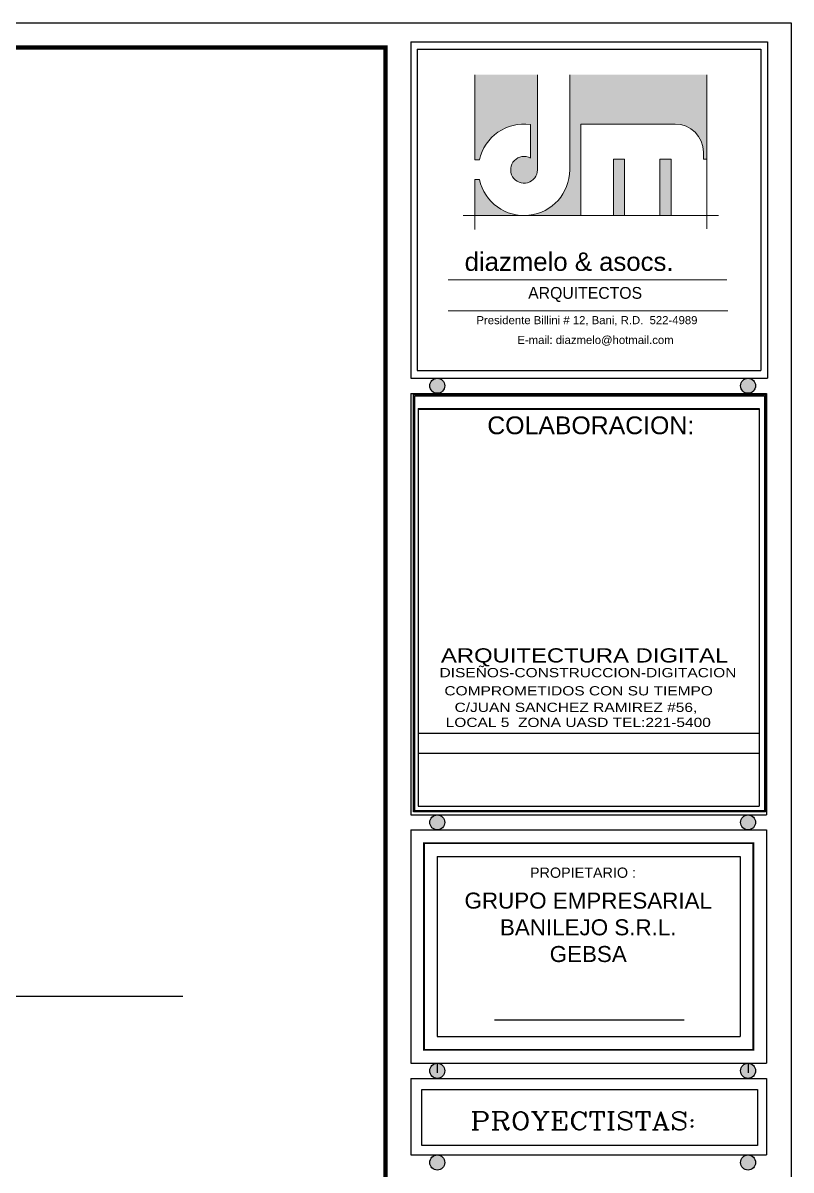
# Model space of a CAD drawing. Header units: feet. Extents: x -417 to 46, y -646 to -218.
# Drawn here: x -61.33 to -47.75, y -342.53 to -322.25 of the extents above; entities that cross this region are included whole.
import ezdxf
from ezdxf.enums import TextEntityAlignment as Align

# ---------------------------------------------------------------- set-up
doc = ezdxf.new("R2010")
doc.units = ezdxf.units.FT
doc.header["$MEASUREMENT"] = 0
for name, color, linetype in [('HOJA', 7, 'Continuous'), ('MARCO', 7, 'Continuous'), ('TARGETA', 7, 'Continuous'), ('textos', 7, 'Continuous'), ('TEXXT', 8, 'Continuous')]:
    doc.layers.add(name, color=color, linetype=linetype)
doc.layers.add('TEXTO', color=7, linetype='Continuous', lineweight=5)
doc.styles.add('DAMIAN', font='arial.ttf', dxfattribs={"height": 0.12})
doc.styles.get("Standard").update_dxf_attribs({"font": 'arial.ttf', "height": 0.115})
doc.styles.add('TITTEXTM', font='romanc.shx')

# ---------------------------------------------------------------- blocks, each defined once
blk = doc.blocks.new('A$C6FFE63EF')
at = {"layer": 'TEXTO', "ltscale": 0.05}
h = blk.add_hatch(color=256, dxfattribs=at)
h.paths.add_polyline_path([(1.319, 2.87), (1.319, 2.479, 3.622679), (1.401, 2.342), (1.401, 3.449), (0.672, 3.449), (0.672, 2.457), (0.725, 2.457, -0.391497)])
h.paths.add_polyline_path([(1.246, 1.809, -0.351969), (0.725, 2.227), (0.672, 2.227), (0.672, 1.809)])
h.paths.add_polyline_path([(1.91, 2.875), (3.008, 2.875, -0.414214), (3.336, 2.547), (3.336, 2.466), (3.377, 2.466), (3.377, 3.449), (1.779, 3.449), (1.779, 2.342, -0.414214), (1.246, 1.809), (1.91, 1.809)])
h.paths.add_polyline_path([(2.418, 2.465), (2.287, 2.465), (2.287, 1.809), (2.418, 1.809)], flags=17)
h.paths.add_polyline_path([(2.959, 2.465), (2.828, 2.465), (2.828, 1.809), (2.959, 1.809)], flags=17)
for p, q in [((0.671, 2.456), (0.671, 3.448)), ((1.401, 2.341), (1.401, 3.448)), ((1.778, 2.341), (1.778, 3.448)), ((3.377, 2.465), (3.377, 3.448)), ((1.319, 2.479), (1.319, 2.869)), ((1.909, 1.808), (1.909, 2.874)), ((1.909, 2.874), (3.008, 2.874)), ((3.336, 2.546), (3.336, 2.465)), ((0.725, 2.456), (0.671, 2.456)), ((2.287, 1.808), (2.287, 2.464)), ((2.287, 2.464), (2.418, 2.464)), ((2.418, 1.808), (2.418, 2.464)), ((2.828, 1.808), (2.828, 2.464)), ((2.828, 2.464), (2.959, 2.464)), ((2.959, 1.808), (2.959, 2.464)), ((3.336, 2.465), (3.377, 2.465)), ((3.377, 2.465), (3.377, 1.653)), ((0.671, 1.808), (0.671, 2.227)), ((0.725, 2.227), (0.671, 2.227)), ((0.534, 1.808), (3.512, 1.808)), ((0.671, 1.808), (0.671, 1.647)), ((0.362, 1.057), (3.61, 1.057)), ((0.362, 0.698), (3.622, 0.698))]:
    blk.add_line(p, q, dxfattribs=at)
for centre, radius, start, end in [((1.245, 2.341), 0.533, 82.0412, 167.5619), ((3.008, 2.546), 0.328, 0, 90), ((1.245, 2.341), 0.156, 61.7263, 0), ((1.245, 2.341), 0.533, 192.4381, 0)]:
    blk.add_arc(centre, radius, start, end, dxfattribs=at)
at = {"layer": 'TEXTO', "ltscale": 0.3, "width": 13.01141, "attachment_point": 1}
for s, insert, char_height in [('{\\fSwis721 Blk BT|b0|i0|c0|p34;diazmelo & asocs.}', (0.552, 1.378), 0.21489), ('{\\fComic Sans MS|b0|i0|c0|p66;ARQUITECTOS}', (1.293, 0.975), 0.13753), ('{\\fArial|b0|i0|c0|p34;Presidente Billini # 12, Bani, R.D.  522-4989}', (0.69, 0.636), 0.09455), ('{\\fArial|b0|i0|c0|p34;E-mail: diazmelo@hotmail.com}', (1.167, 0.405), 0.09455)]:
    blk.add_mtext(s, dxfattribs=dict(at, insert=insert, char_height=char_height))

msp = doc.modelspace()

# ---------------------------------------------------------------- hatches: boundary and pattern name
at = {"layer": 'textos'}
h = msp.add_hatch(color=7, dxfattribs=at)
h.paths.add_polyline_path([(-53.8747, -328.6622, 1), (-54.141, -328.6622, 1)])
h.paths.add_polyline_path([(-48.38, -328.6622, 1), (-48.6463, -328.6622, 1)])
h = msp.add_hatch(color=7, dxfattribs=at)
h.paths.add_polyline_path([(-53.8747, -336.3808, 1), (-54.141, -336.3808, 1)])
h.paths.add_polyline_path([(-48.38, -336.3808, 1), (-48.6463, -336.3808, 1)])
h = msp.add_hatch(color=7, dxfattribs=at)
h.paths.add_polyline_path([(-54.0078, -340.6392, 1), (-54.0078, -340.9055, 1)])
h.paths.add_polyline_path([(-48.5131, -340.6392, 1), (-48.5131, -340.9055, 1)])
h = msp.add_hatch(color=7, dxfattribs=at)
h.paths.add_polyline_path([(-54.0078, -342.2606, 1), (-54.0078, -342.5269, 1)])
h.paths.add_polyline_path([(-48.5131, -342.2606, 1), (-48.5131, -342.5269, 1)])

# ---------------------------------------------------------------- linework, layer by layer
at = {"color": 13}
msp.add_line((-79.9569, -339.4534), (-58.5045, -339.4534), dxfattribs=at)
at = {"layer": 'HOJA', "color": 17, "linetype": 'Continuous'}
for p, q in [((-54.3444, -334.8061), (-48.3179, -334.8061)), ((-54.3444, -335.1587), (-48.3179, -335.1587))]:
    msp.add_line(p, q, dxfattribs=at)
at = {"layer": 'MARCO'}
msp.add_lwpolyline([(-112.2526, -322.2481), (-47.7526, -322.2481), (-47.7526, -364.2481), (-112.2526, -364.2481)], close=True, dxfattribs=at)
at = {"layer": 'MARCO', "const_width": 0.075}
msp.add_lwpolyline([(-54.925, -322.6821), (-111.8185, -322.6821), (-111.8185, -363.8141), (-54.925, -363.8141)], close=True, dxfattribs=at)
at = {"layer": 'TARGETA', "color": 3}
for p, q in [((-54.4783, -322.58), (-48.172, -322.58)), ((-54.4783, -322.58), (-54.4783, -328.5291)), ((-48.172, -322.58), (-48.172, -328.5291)), ((-54.362, -322.7111), (-48.2883, -322.7111)), ((-54.362, -322.7111), (-54.362, -328.3949)), ((-48.2883, -322.7111), (-48.2883, -328.3949)), ((-54.362, -328.3949), (-48.3062, -328.3949)), ((-48.3062, -328.3949), (-48.2883, -328.3949)), ((-54.4783, -328.5291), (-48.172, -328.5291)), ((-54.3444, -329.0626), (-54.3444, -336.0835)), ((-54.3444, -329.0626), (-48.3179, -329.0626)), ((-54.3444, -329.0759), (-54.3444, -336.0968)), ((-54.3444, -329.0759), (-48.3179, -329.0759)), ((-54.3444, -329.0759), (-54.3444, -336.0968)), ((-48.3179, -329.0626), (-48.3179, -336.0835)), ((-48.3179, -329.0759), (-48.3179, -336.0968)), ((-48.3179, -329.0759), (-48.3179, -336.0968)), ((-54.3444, -336.0968), (-48.3179, -336.0968)), ((-54.3444, -336.0968), (-48.3179, -336.0968)), ((-54.4783, -336.5139), (-48.184, -336.5139)), ((-54.4783, -336.5139), (-54.4783, -340.6392)), ((-48.184, -336.5139), (-48.184, -340.6392)), ((-54.007, -336.9852), (-48.6553, -336.9852)), ((-54.007, -336.9852), (-54.007, -340.1679)), ((-48.6553, -336.9852), (-48.6553, -340.1679)), ((-54.007, -340.1679), (-48.6553, -340.1679)), ((-54.4783, -340.6392), (-48.184, -340.6392)), ((-54.4783, -340.9055), (-54.4783, -342.2606)), ((-54.4783, -340.9055), (-48.184, -340.9055)), ((-48.184, -340.9055), (-48.184, -342.2606)), ((-54.2782, -342.0905), (-54.2782, -341.1055)), ((-54.2782, -341.1055), (-48.3467, -341.1055)), ((-48.3467, -341.1055), (-48.3467, -342.0905)), ((-48.3467, -342.0905), (-54.2782, -342.0905)), ((-54.4783, -342.2606), (-48.184, -342.2606))]:
    msp.add_line(p, q, dxfattribs=at)
at = {"layer": 'textos', "color": 7}
for p, q in [((-54.4783, -328.7978), (-54.4783, -336.2476)), ((-54.4783, -328.7978), (-48.184, -328.7978)), ((-54.4783, -328.7978), (-48.184, -328.7978)), ((-54.4783, -328.7978), (-48.184, -328.7978)), ((-54.4273, -336.1961), (-54.4273, -328.8179)), ((-54.4273, -328.8179), (-48.204, -328.8179)), ((-54.4073, -336.1761), (-54.4073, -328.8379)), ((-54.4073, -328.8379), (-48.224, -328.8379)), ((-48.224, -328.8379), (-48.224, -336.1761)), ((-48.204, -328.8179), (-48.204, -336.1961)), ((-48.184, -328.7978), (-48.184, -336.2476)), ((-48.204, -336.1961), (-54.4273, -336.1961)), ((-48.224, -336.1761), (-54.4073, -336.1761)), ((-54.4783, -336.2476), (-48.184, -336.2476)), ((-54.4783, -336.5139), (-48.184, -336.5139)), ((-54.0078, -340.6392), (-54.0078, -340.8072)), ((-48.5131, -340.6392), (-48.5131, -340.8072))]:
    msp.add_line(p, q, dxfattribs=at)
for centre in [(-54.0078, -328.6622), (-48.5131, -328.6622), (-54.0078, -336.3808), (-54.0078, -336.3808), (-48.5131, -336.3808), (-48.5131, -336.3808), (-54.0078, -340.7723), (-48.5131, -340.7723), (-54.0078, -342.3937), (-48.5131, -342.3937)]:
    msp.add_circle(centre, 0.1331, dxfattribs=at)
at = {"layer": 'TEXXT'}
msp.add_line((-52.9948, -339.8705), (-49.6401, -339.8705), dxfattribs=at)
at = {"layer": 'TEXXT', "const_width": 0.0314}
msp.add_lwpolyline([(-54.2426, -336.7495), (-48.4196, -336.7495), (-48.4196, -340.4035), (-54.2426, -340.4035), (-54.2426, -336.7495)], dxfattribs=at)

# ---------------------------------------------------------------- block references
at = {"xscale": 1.516622773005782, "yscale": 1.516622773005782, "zscale": 1.516622773005782}
msp.add_blockref('A$C6FFE63EF', (-54.362, -328.3949), dxfattribs=at)

# ---------------------------------------------------------------- texts
at = {"layer": 'textos', "color": 7, "width": 1.2}
for s, height, style, p in [('ARQUITECTURA DIGITAL', 0.251357, 'DAMIAN', (-53.9425, -333.303)), ('DISEÑOS-CONSTRUCCION-DIGITACION', 0.163382, 'DAMIAN', (-53.9677, -333.6516)), ('COMPROMETIDOS CON SU TIEMPO', 0.163382, 'DAMIAN', (-53.882, -333.9728)), ('C/JUAN SANCHEZ RAMIREZ #56,  ', 0.163382, 'DAMIAN', (-53.7017, -334.265)), ('LOCAL 5  ZONA UASD TEL:221-5400', 0.163382, 'DAMIAN', (-53.8591, -334.5316)), ('PROYECTISTAS:', 0.315112, 'TITTEXTM', (-53.4248, -341.5002))]:
    msp.add_text(s, height=height, dxfattribs=dict(at, style=style)).set_placement(p, align=Align.TOP_LEFT)
at = {"layer": 'textos', "color": 7, "style": 'DAMIAN'}
for s, insert, char_height, width, attachment_point in [('COLABORACION:', (-53.1236, -329.2043), 0.314196, 5.807037, 1), ('PROPIETARIO :', (-52.3682, -337.179), 0.18158, 4.194954, 1), ('GRUPO EMPRESARIAL\\PBANILEJO S.R.L.\\PGEBSA', (-51.3388, -337.6219), 0.283202, 6.542681, 2)]:
    msp.add_mtext(s, dxfattribs=dict(at, insert=insert, char_height=char_height, width=width, attachment_point=attachment_point))

doc.saveas('drawing.dxf')
